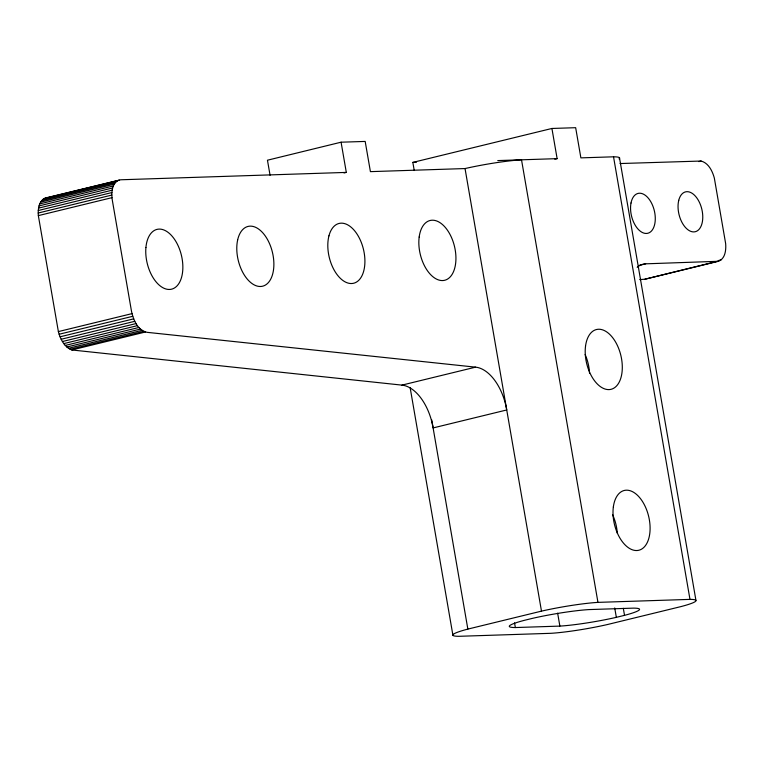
<?xml version="1.0" encoding="UTF-8"?>
<svg xmlns="http://www.w3.org/2000/svg" width="764" height="764" viewBox="0 0 764 764"><rect width="100%" height="100%" fill="white"/><g stroke="black" fill="none" stroke-linecap="round" stroke-linejoin="round"><path stroke-width="1.15" d="M401.921 385.123A44.264 25.269 76.3 0 1 433.112 427.926L506.742 409.962A44.264 25.269 76.3 0 0 475.552 367.159L401.921 385.123L71.787 349.96C64.205 347.114 60.356 338.939 58.37 331.595L38.343 215.62C37.828 209.298 38.687 200.493 45.573 197.962L120.722 179.779L346.312 172.406L341.078 142.2L267.457 160.211L270.074 175.309M475.552 367.159L147.07 332.33C137.51 330.258 133.165 319.572 131.437 310.929L112.327 200.283C111.229 193.292 111.468 183.054 119.203 180.008M639.716 279.586L644.797 279.242L718.427 261.288C725.313 258.757 726.172 249.952 725.657 243.63L714.33 178.031C712.411 171.107 708.629 163.085 701.113 161.042L620.043 163.544M644.797 279.242L718.714 261.002M344.01 172.97L346.312 172.406M44.14 198.525L117.771 180.562M42.813 199.423L116.443 181.46M41.619 200.626L115.249 182.672M40.587 202.135L114.218 184.172M39.718 203.912L113.349 185.948M39.031 205.917L112.661 187.954M38.544 208.133L112.174 190.179M38.267 210.52L111.897 192.557M38.2 213.022L111.83 195.068M38.343 215.62L111.974 197.656M414.241 170.525L412.837 162.398L551.923 128.467L575.664 127.693L580.879 157.871L613.53 156.811A46.155 4.508 -9.8 0 1 619.021 158.864M554.817 159.208L557.128 158.645L551.923 128.467M698.812 161.605L701.113 161.042M58.37 331.595L132 313.632M59.134 334.25L132.764 316.296M60.069 336.819L133.7 318.855M61.168 339.264L134.798 321.3M62.419 341.537L136.049 323.573M63.794 343.609L137.424 325.645M65.274 345.443L138.905 327.489M66.84 347.018L140.471 329.064M68.464 348.317L142.094 330.354M70.126 349.301L143.756 331.337M71.787 349.96L145.418 332.006M638.761 265.509L645.666 263.828L718.427 261.288M718.886 260.39L721.187 259.827M689.978 599.377A46.155 4.508 -9.8 0 1 680.991 606.587L607.361 624.551A46.155 4.508 -9.8 0 1 550.892 633.308L458.877 636.307A46.155 4.508 -9.8 0 1 467.854 629.097L541.485 611.133A46.155 4.508 -9.8 0 1 597.954 602.376L689.978 599.377L613.53 156.811M515.347 627.55L559.869 626.098A46.155 4.508 -9.8 0 0 616.338 617.341L624.522 615.345A46.155 4.508 -9.8 0 0 633.499 608.134L588.977 609.586A46.155 4.508 -9.8 0 0 532.508 618.343L524.324 620.339A46.155 4.508 -9.8 0 0 515.347 627.55L514.535 622.861M45.573 197.962L47.951 197.886M341.078 142.2L365.182 141.426L370.416 171.642L465.037 168.558A46.155 4.508 -9.8 0 1 521.516 159.81L597.954 602.376M412.837 162.398L416.399 162.283M497.765 160.583L557.128 158.645M619.48 157.756L695.928 600.323M623.309 608.306L624.522 615.345M614.724 607.953L616.338 617.341M557.644 613.196L559.869 626.098M465.037 168.558L541.485 611.133M431.717 419.875L467.854 629.097M410.144 387.663L452.928 635.361M612.537 514.564A30.77 17.562 76.3 0 1 617.283 533.215M585.129 354.496A30.77 17.562 76.3 0 1 589.531 373.214M637.176 267.304A41.504 23.694 76.3 0 1 645.666 263.828M585.53 346.159A30.77 17.562 76.3 0 0 609.834 389.535A30.77 17.562 76.3 0 0 615.899 342.587A30.77 17.562 76.3 0 0 585.53 346.159M613.349 506.943A30.77 17.562 76.3 0 0 637.529 550.481A30.77 17.562 76.3 0 0 643.775 503.667A30.77 17.562 76.3 0 0 613.349 506.943M631.007 203.014A20.513 11.708 76.3 0 0 645.981 233.459A20.513 11.708 76.3 0 0 651.768 203.549A20.513 11.708 76.3 0 0 631.007 203.014M678.747 200.34A20.513 11.708 76.3 0 0 692.661 231.845A20.513 11.708 76.3 0 0 699.814 203.205A20.513 11.708 76.3 0 0 678.747 200.34M145.914 247.536A30.77 17.562 76.3 0 0 171.346 289.231A30.77 17.562 76.3 0 0 175.653 241.08A30.77 17.562 76.3 0 0 145.914 247.536M237.661 239.896A30.77 17.562 76.3 0 0 259.273 286.452A30.77 17.562 76.3 0 0 269.062 242.589A30.77 17.562 76.3 0 0 237.661 239.896M328.95 235.837A30.77 17.562 76.3 0 0 349.501 283.396A30.77 17.562 76.3 0 0 360.627 240.813A30.77 17.562 76.3 0 0 328.95 235.837M419.178 237.012A30.77 17.562 76.3 0 0 443.406 280.503A30.77 17.562 76.3 0 0 449.576 233.631A30.77 17.562 76.3 0 0 419.178 237.012"/></g></svg>
